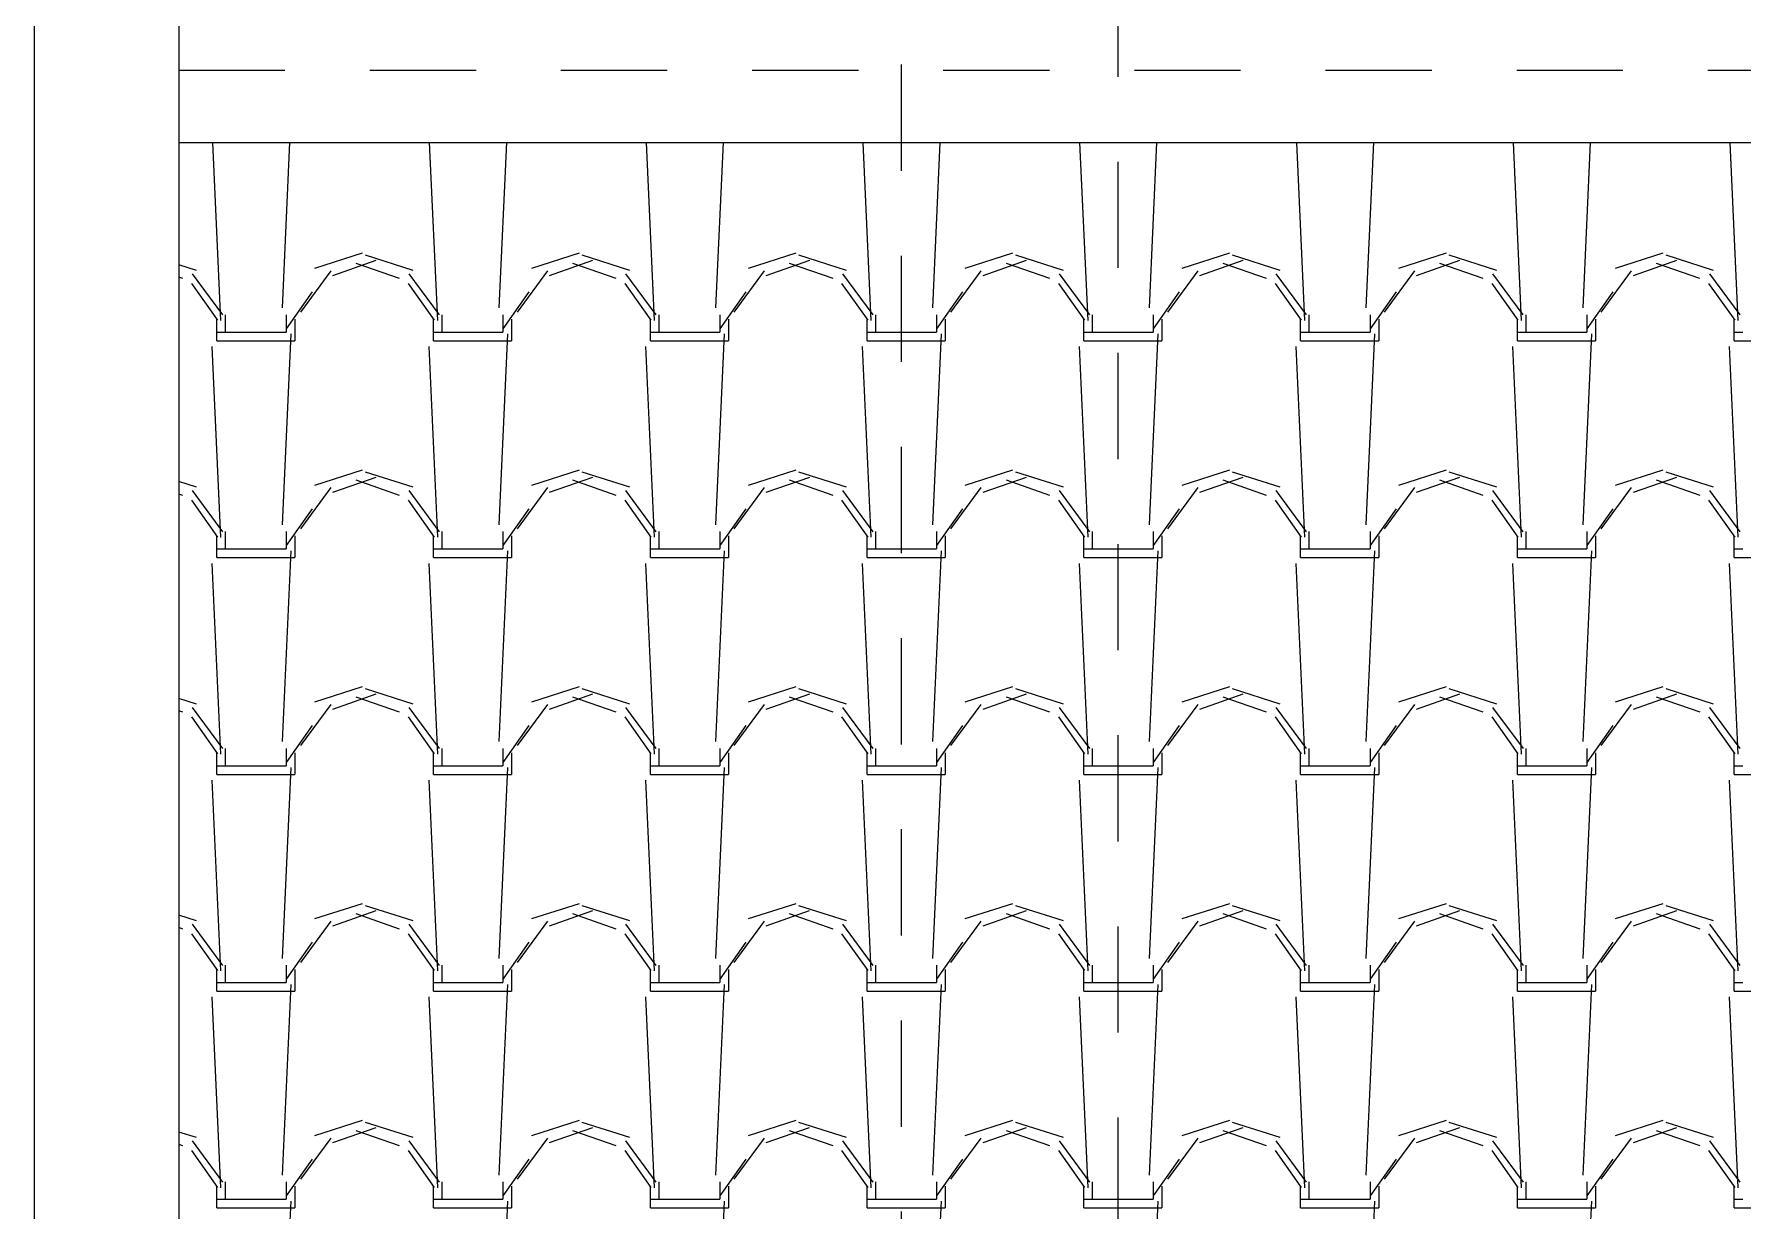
# Model space of a CAD drawing. Header units: millimetres. Extents: x 3923 to 4007, y 744 to 863.
# Drawn here: x 3930.972 to 3932.983, y 840.886 to 842.271 of the extents above; entities that cross this region are included whole.
import ezdxf

# ---------------------------------------------------------------- set-up
doc = ezdxf.new("R2010")
doc.units = ezdxf.units.MM
doc.linetypes.add('HIDDEN2', pattern=[0.1875, 0.125, -0.0625])
doc.layers.add('-HIDRO', color=8, linetype='Continuous')

msp = doc.modelspace()

# ---------------------------------------------------------------- linework, layer by layer
at = {"layer": '-HIDRO'}
for p, q in [((3930.9722, 855.7515), (3930.9722, 834.9143)), ((3931.1423, 854.5608), (3931.1423, 835.0844)), ((3931.1423, 842.1435), (3938.3715, 842.1435))]:
    msp.add_line(p, q, dxfattribs=at)
at = {"layer": '-HIDRO', "linetype": 'HIDDEN2'}
for p, q in [((3931.9928, 853.7103), (3931.9928, 835.9349)), ((3932.2479, 846.396), (3932.2479, 836.19)), ((3931.1423, 842.2286), (3938.3715, 842.2286))]:
    msp.add_line(p, q, dxfattribs=at)
at = {"layer": '-HIDRO', "linetype": 'Continuous'}
for p, q in [((3931.1921, 841.9341), (3931.1826, 842.1435)), ((3931.2644, 841.9489), (3931.2732, 842.1435)), ((3931.4472, 841.9341), (3931.4377, 842.1435)), ((3931.5195, 841.9489), (3931.5284, 842.1435)), ((3931.7024, 841.9341), (3931.6929, 842.1435)), ((3931.7747, 841.9489), (3931.7835, 842.1435)), ((3931.9575, 841.9341), (3931.948, 842.1435)), ((3932.0298, 841.9489), (3932.0387, 842.1435)), ((3932.2127, 841.9341), (3932.2032, 842.1435)), ((3932.285, 841.9489), (3932.2938, 842.1435)), ((3932.4678, 841.9341), (3932.4583, 842.1435)), ((3932.5401, 841.9489), (3932.549, 842.1435)), ((3932.723, 841.9341), (3932.7135, 842.1435)), ((3932.7953, 841.9489), (3932.8041, 842.1435)), ((3932.9781, 841.9341), (3932.9686, 842.1435)), ((3931.3584, 842.0132), (3931.3023, 841.9953)), ((3931.3744, 842.0046), (3931.3233, 841.9868)), ((3931.4182, 841.993), (3931.3621, 842.0109)), ((3931.6135, 842.0132), (3931.5574, 841.9953)), ((3931.6295, 842.0046), (3931.5785, 841.9868)), ((3931.6734, 841.993), (3931.6172, 842.0109)), ((3931.8687, 842.0132), (3931.8126, 841.9953)), ((3931.8847, 842.0046), (3931.8336, 841.9868)), ((3931.9285, 841.993), (3931.8724, 842.0109)), ((3932.1238, 842.0132), (3932.0677, 841.9953)), ((3932.1398, 842.0046), (3932.0888, 841.9868)), ((3932.1837, 841.993), (3932.1275, 842.0109)), ((3932.379, 842.0132), (3932.3229, 841.9953)), ((3932.395, 842.0046), (3932.3439, 841.9868)), ((3932.4388, 841.993), (3932.3827, 842.0109)), ((3932.6341, 842.0132), (3932.578, 841.9953)), ((3932.6501, 842.0046), (3932.5991, 841.9868)), ((3932.694, 841.993), (3932.6378, 842.0109)), ((3932.8893, 842.0132), (3932.8332, 841.9953)), ((3932.9053, 842.0046), (3932.8542, 841.9868)), ((3932.9491, 841.993), (3932.893, 842.0109)), ((3931.1631, 841.993), (3931.1423, 841.9996)), ((3931.147, 841.9834), (3931.1423, 841.985)), ((3931.1942, 841.9407), (3931.1584, 841.9891)), ((3931.3212, 841.9925), (3931.2855, 841.9441)), ((3931.4022, 841.9834), (3931.3511, 842.0012)), ((3931.4493, 841.9407), (3931.4136, 841.9891)), ((3931.5764, 841.9925), (3931.5406, 841.9441)), ((3931.6573, 841.9834), (3931.6063, 842.0012)), ((3931.7045, 841.9407), (3931.6687, 841.9891)), ((3931.8315, 841.9925), (3931.7958, 841.9441)), ((3931.9125, 841.9834), (3931.8614, 842.0012)), ((3931.9596, 841.9407), (3931.9239, 841.9891)), ((3932.0866, 841.9925), (3932.0509, 841.9441)), ((3932.1676, 841.9834), (3932.1166, 842.0012)), ((3932.2148, 841.9407), (3932.179, 841.9891)), ((3932.3418, 841.9925), (3932.3061, 841.9441)), ((3932.4227, 841.9834), (3932.3717, 842.0012)), ((3932.4699, 841.9407), (3932.4342, 841.9891)), ((3932.5969, 841.9925), (3932.5612, 841.9441)), ((3932.6779, 841.9834), (3932.6269, 842.0012)), ((3932.725, 841.9407), (3932.6893, 841.9891)), ((3932.8521, 841.9925), (3932.8164, 841.9441)), ((3932.933, 841.9834), (3932.882, 842.0012)), ((3932.9802, 841.9407), (3932.9445, 841.9891)), ((3931.1882, 841.9344), (3931.1576, 841.9778)), ((3931.2995, 841.9677), (3931.2688, 841.9244)), ((3931.4434, 841.9344), (3931.4127, 841.9778)), ((3931.5546, 841.9677), (3931.524, 841.9244)), ((3931.6985, 841.9344), (3931.6679, 841.9778)), ((3931.8098, 841.9677), (3931.7791, 841.9244)), ((3931.9537, 841.9344), (3931.923, 841.9778)), ((3932.0649, 841.9677), (3932.0343, 841.9244)), ((3932.2088, 841.9344), (3932.1782, 841.9778)), ((3932.3201, 841.9677), (3932.2894, 841.9244)), ((3932.464, 841.9344), (3932.4333, 841.9778)), ((3932.5752, 841.9677), (3932.5446, 841.9244)), ((3932.7191, 841.9344), (3932.6885, 841.9778)), ((3932.8304, 841.9677), (3932.7998, 841.9244)), ((3932.9743, 841.9344), (3932.9436, 841.9778)), ((3931.1872, 841.9103), (3931.1872, 841.9358)), ((3931.1974, 841.9205), (3931.1974, 841.9409)), ((3931.2688, 841.9409), (3931.2688, 841.9205)), ((3931.279, 841.9358), (3931.279, 841.9103)), ((3931.4423, 841.9103), (3931.4423, 841.9358)), ((3931.4525, 841.9205), (3931.4525, 841.9409)), ((3931.524, 841.9409), (3931.524, 841.9205)), ((3931.5342, 841.9358), (3931.5342, 841.9103)), ((3931.6975, 841.9103), (3931.6975, 841.9358)), ((3931.7077, 841.9205), (3931.7077, 841.9409)), ((3931.7791, 841.9409), (3931.7791, 841.9205)), ((3931.7893, 841.9358), (3931.7893, 841.9103)), ((3931.9526, 841.9103), (3931.9526, 841.9358)), ((3931.9628, 841.9205), (3931.9628, 841.9409)), ((3932.0343, 841.9409), (3932.0343, 841.9205)), ((3932.0445, 841.9358), (3932.0445, 841.9103)), ((3932.2078, 841.9103), (3932.2078, 841.9358)), ((3932.218, 841.9205), (3932.218, 841.9409)), ((3932.2894, 841.9409), (3932.2894, 841.9205)), ((3932.2996, 841.9358), (3932.2996, 841.9103)), ((3932.4629, 841.9103), (3932.4629, 841.9358)), ((3932.4731, 841.9205), (3932.4731, 841.9409)), ((3932.5446, 841.9409), (3932.5446, 841.9205)), ((3932.5548, 841.9358), (3932.5548, 841.9103)), ((3932.7181, 841.9103), (3932.7181, 841.9358)), ((3932.7283, 841.9205), (3932.7283, 841.9409)), ((3932.7997, 841.9409), (3932.7997, 841.9205)), ((3932.8099, 841.9358), (3932.8099, 841.9103)), ((3932.9732, 841.9103), (3932.9732, 841.9358)), ((3931.1921, 841.6789), (3931.1819, 841.9035)), ((3931.1872, 841.9205), (3931.1974, 841.9205)), ((3931.1872, 841.9103), (3931.1974, 841.9103)), ((3931.1974, 841.9205), (3931.2688, 841.9205)), ((3931.1974, 841.9103), (3931.279, 841.9103)), ((3931.2644, 841.6937), (3931.2746, 841.9183)), ((3931.4472, 841.679), (3931.437, 841.9035)), ((3931.4423, 841.9205), (3931.4525, 841.9205)), ((3931.4423, 841.9103), (3931.4525, 841.9103)), ((3931.4525, 841.9205), (3931.524, 841.9205)), ((3931.4525, 841.9103), (3931.5342, 841.9103)), ((3931.5195, 841.6937), (3931.5297, 841.9183)), ((3931.7024, 841.679), (3931.6922, 841.9035)), ((3931.6975, 841.9205), (3931.7077, 841.9205)), ((3931.6975, 841.9103), (3931.7077, 841.9103)), ((3931.7077, 841.9205), (3931.7791, 841.9205)), ((3931.7077, 841.9103), (3931.7893, 841.9103)), ((3931.7747, 841.6937), (3931.7849, 841.9183)), ((3931.9575, 841.679), (3931.9473, 841.9035)), ((3931.9526, 841.9205), (3931.9628, 841.9205)), ((3931.9526, 841.9103), (3931.9628, 841.9103)), ((3931.9628, 841.9205), (3932.0343, 841.9205)), ((3931.9628, 841.9103), (3932.0445, 841.9103)), ((3932.0298, 841.6937), (3932.04, 841.9183)), ((3932.2127, 841.679), (3932.2025, 841.9035)), ((3932.2078, 841.9205), (3932.218, 841.9205)), ((3932.2078, 841.9103), (3932.218, 841.9103)), ((3932.218, 841.9205), (3932.2894, 841.9205)), ((3932.218, 841.9103), (3932.2996, 841.9103)), ((3932.285, 841.6937), (3932.2952, 841.9183)), ((3932.4678, 841.679), (3932.4576, 841.9035)), ((3932.4629, 841.9205), (3932.4731, 841.9205)), ((3932.4629, 841.9103), (3932.4731, 841.9103)), ((3932.4731, 841.9205), (3932.5446, 841.9205)), ((3932.4731, 841.9103), (3932.5548, 841.9103)), ((3932.5401, 841.6937), (3932.5503, 841.9183)), ((3932.723, 841.679), (3932.7128, 841.9035)), ((3932.7181, 841.9205), (3932.7283, 841.9205)), ((3932.7181, 841.9103), (3932.7283, 841.9103)), ((3932.7283, 841.9205), (3932.7997, 841.9205)), ((3932.7283, 841.9103), (3932.8099, 841.9103)), ((3932.7953, 841.6937), (3932.8055, 841.9183)), ((3932.9781, 841.679), (3932.9679, 841.9035)), ((3932.9732, 841.9205), (3932.9834, 841.9205)), ((3932.9732, 841.9103), (3932.9834, 841.9103)), ((3932.9834, 841.9103), (3933.0651, 841.9103)), ((3931.1631, 841.7379), (3931.1423, 841.7445)), ((3931.3584, 841.758), (3931.3023, 841.7401)), ((3931.3744, 841.7495), (3931.3233, 841.7316)), ((3931.4022, 841.7282), (3931.3511, 841.7461)), ((3931.4182, 841.7379), (3931.3621, 841.7557)), ((3931.6135, 841.758), (3931.5574, 841.7401)), ((3931.6295, 841.7495), (3931.5785, 841.7316)), ((3931.6573, 841.7282), (3931.6063, 841.7461)), ((3931.6734, 841.7379), (3931.6172, 841.7557)), ((3931.8687, 841.758), (3931.8126, 841.7401)), ((3931.8847, 841.7495), (3931.8336, 841.7316)), ((3931.9125, 841.7282), (3931.8614, 841.7461)), ((3931.9285, 841.7379), (3931.8724, 841.7557)), ((3932.1238, 841.758), (3932.0677, 841.7401)), ((3932.1398, 841.7495), (3932.0888, 841.7316)), ((3932.1676, 841.7282), (3932.1166, 841.7461)), ((3932.1837, 841.7379), (3932.1275, 841.7557)), ((3932.379, 841.758), (3932.3229, 841.7401)), ((3932.395, 841.7495), (3932.3439, 841.7316)), ((3932.4228, 841.7282), (3932.3717, 841.7461)), ((3932.4388, 841.7379), (3932.3827, 841.7557)), ((3932.6341, 841.758), (3932.578, 841.7401)), ((3932.6501, 841.7495), (3932.5991, 841.7316)), ((3932.6779, 841.7282), (3932.6269, 841.7461)), ((3932.694, 841.7379), (3932.6378, 841.7557)), ((3932.8893, 841.758), (3932.8332, 841.7401)), ((3932.9052, 841.7495), (3932.8542, 841.7316)), ((3932.9331, 841.7282), (3932.882, 841.7461)), ((3932.9491, 841.7379), (3932.893, 841.7557)), ((3931.147, 841.7282), (3931.1423, 841.7299)), ((3931.1882, 841.6793), (3931.1576, 841.7226)), ((3931.1942, 841.6855), (3931.1584, 841.734)), ((3931.3212, 841.7374), (3931.2855, 841.6889)), ((3931.4434, 841.6793), (3931.4127, 841.7226)), ((3931.4493, 841.6855), (3931.4136, 841.734)), ((3931.5763, 841.7374), (3931.5406, 841.6889)), ((3931.6985, 841.6793), (3931.6679, 841.7226)), ((3931.7045, 841.6855), (3931.6687, 841.734)), ((3931.8315, 841.7374), (3931.7958, 841.6889)), ((3931.9537, 841.6792), (3931.923, 841.7226)), ((3931.9596, 841.6855), (3931.9239, 841.734)), ((3932.0866, 841.7374), (3932.0509, 841.6889)), ((3932.2088, 841.6792), (3932.1782, 841.7226)), ((3932.2148, 841.6855), (3932.179, 841.734)), ((3932.3418, 841.7374), (3932.3061, 841.6889)), ((3932.464, 841.6792), (3932.4333, 841.7226)), ((3932.4699, 841.6855), (3932.4342, 841.734)), ((3932.5969, 841.7374), (3932.5612, 841.6889)), ((3932.7191, 841.6792), (3932.6885, 841.7226)), ((3932.725, 841.6855), (3932.6893, 841.734)), ((3932.8521, 841.7374), (3932.8164, 841.6889)), ((3932.9743, 841.6792), (3932.9436, 841.7226)), ((3932.9802, 841.6855), (3932.9445, 841.734)), ((3931.2995, 841.7126), (3931.2688, 841.6692)), ((3931.5546, 841.7126), (3931.524, 841.6692)), ((3931.8098, 841.7126), (3931.7791, 841.6692)), ((3932.0649, 841.7126), (3932.0343, 841.6692)), ((3932.3201, 841.7126), (3932.2894, 841.6692)), ((3932.5752, 841.7126), (3932.5446, 841.6692)), ((3932.8304, 841.7126), (3932.7998, 841.6692)), ((3931.1974, 841.6653), (3931.1974, 841.6858)), ((3931.2688, 841.6858), (3931.2688, 841.6653)), ((3931.4525, 841.6653), (3931.4525, 841.6858)), ((3931.524, 841.6858), (3931.524, 841.6653)), ((3931.7077, 841.6653), (3931.7077, 841.6858)), ((3931.7791, 841.6858), (3931.7791, 841.6653)), ((3931.9628, 841.6653), (3931.9628, 841.6858)), ((3932.0343, 841.6858), (3932.0343, 841.6653)), ((3932.218, 841.6653), (3932.218, 841.6858)), ((3932.2894, 841.6858), (3932.2894, 841.6653)), ((3932.4731, 841.6653), (3932.4731, 841.6858)), ((3932.5446, 841.6858), (3932.5446, 841.6653)), ((3932.7283, 841.6653), (3932.7283, 841.6858)), ((3932.7997, 841.6858), (3932.7997, 841.6653)), ((3931.1872, 841.6551), (3931.1872, 841.6807)), ((3931.1872, 841.6653), (3931.1974, 841.6653)), ((3931.1974, 841.6653), (3931.2688, 841.6653)), ((3931.2644, 841.4386), (3931.2746, 841.6631)), ((3931.279, 841.6807), (3931.279, 841.6551)), ((3931.4423, 841.6551), (3931.4423, 841.6807)), ((3931.4423, 841.6653), (3931.4525, 841.6653)), ((3931.4525, 841.6653), (3931.524, 841.6653)), ((3931.5195, 841.4386), (3931.5297, 841.6631)), ((3931.5342, 841.6807), (3931.5342, 841.6551)), ((3931.6975, 841.6551), (3931.6975, 841.6807)), ((3931.6975, 841.6653), (3931.7077, 841.6653)), ((3931.7077, 841.6653), (3931.7791, 841.6653)), ((3931.7747, 841.4386), (3931.7849, 841.6631)), ((3931.7893, 841.6807), (3931.7893, 841.6551)), ((3931.9526, 841.6551), (3931.9526, 841.6807)), ((3931.9526, 841.6653), (3931.9628, 841.6653)), ((3931.9628, 841.6653), (3932.0343, 841.6653)), ((3932.0298, 841.4386), (3932.04, 841.6631)), ((3932.0445, 841.6807), (3932.0445, 841.6551)), ((3932.2078, 841.6551), (3932.2078, 841.6807)), ((3932.2078, 841.6653), (3932.218, 841.6653)), ((3932.218, 841.6653), (3932.2894, 841.6653)), ((3932.285, 841.4386), (3932.2952, 841.6631)), ((3932.2996, 841.6807), (3932.2996, 841.6551)), ((3932.4629, 841.6551), (3932.4629, 841.6807)), ((3932.4629, 841.6653), (3932.4731, 841.6653)), ((3932.4731, 841.6653), (3932.5446, 841.6653)), ((3932.5401, 841.4386), (3932.5503, 841.6631)), ((3932.5548, 841.6807), (3932.5548, 841.6551)), ((3932.7181, 841.6551), (3932.7181, 841.6807)), ((3932.7181, 841.6653), (3932.7283, 841.6653)), ((3932.7283, 841.6653), (3932.7997, 841.6653)), ((3932.7953, 841.4386), (3932.8055, 841.6631)), ((3932.8099, 841.6807), (3932.8099, 841.6551)), ((3932.9732, 841.6551), (3932.9732, 841.6807)), ((3932.9732, 841.6653), (3932.9834, 841.6653)), ((3931.1921, 841.4238), (3931.1819, 841.6483)), ((3931.1872, 841.6551), (3931.1974, 841.6551)), ((3931.1974, 841.6551), (3931.279, 841.6551)), ((3931.4472, 841.4238), (3931.437, 841.6483)), ((3931.4423, 841.6551), (3931.4525, 841.6551)), ((3931.4525, 841.6551), (3931.5342, 841.6551)), ((3931.7024, 841.4238), (3931.6922, 841.6483)), ((3931.6975, 841.6551), (3931.7077, 841.6551)), ((3931.7077, 841.6551), (3931.7893, 841.6551)), ((3931.9575, 841.4238), (3931.9473, 841.6483)), ((3931.9526, 841.6551), (3931.9628, 841.6551)), ((3931.9628, 841.6551), (3932.0445, 841.6551)), ((3932.2127, 841.4238), (3932.2025, 841.6483)), ((3932.2078, 841.6551), (3932.218, 841.6551)), ((3932.218, 841.6551), (3932.2996, 841.6551)), ((3932.4678, 841.4238), (3932.4576, 841.6483)), ((3932.4629, 841.6551), (3932.4731, 841.6551)), ((3932.4731, 841.6551), (3932.5548, 841.6551)), ((3932.723, 841.4238), (3932.7128, 841.6483)), ((3932.7181, 841.6551), (3932.7283, 841.6551)), ((3932.7283, 841.6551), (3932.8099, 841.6551)), ((3932.9781, 841.4238), (3932.9679, 841.6483)), ((3932.9732, 841.6551), (3932.9834, 841.6551)), ((3932.9834, 841.6551), (3933.0651, 841.6551)), ((3931.3584, 841.5029), (3931.3023, 841.485)), ((3931.4182, 841.4827), (3931.3621, 841.5006)), ((3931.6135, 841.5029), (3931.5574, 841.485)), ((3931.6734, 841.4827), (3931.6172, 841.5006)), ((3931.8687, 841.5029), (3931.8126, 841.485)), ((3931.9285, 841.4827), (3931.8724, 841.5006)), ((3932.1238, 841.5029), (3932.0677, 841.485)), ((3932.1837, 841.4827), (3932.1275, 841.5006)), ((3932.379, 841.5029), (3932.3229, 841.485)), ((3932.4388, 841.4827), (3932.3827, 841.5006)), ((3932.6341, 841.5029), (3932.578, 841.485)), ((3932.694, 841.4827), (3932.6378, 841.5006)), ((3932.8893, 841.5029), (3932.8332, 841.485)), ((3932.9491, 841.4827), (3932.893, 841.5006)), ((3931.1631, 841.4827), (3931.1423, 841.4893)), ((3931.3212, 841.4822), (3931.2855, 841.4338)), ((3931.3744, 841.4943), (3931.3233, 841.4765)), ((3931.4022, 841.4731), (3931.3511, 841.4909)), ((3931.5763, 841.4822), (3931.5406, 841.4338)), ((3931.6295, 841.4943), (3931.5785, 841.4765)), ((3931.6573, 841.4731), (3931.6063, 841.4909)), ((3931.8315, 841.4822), (3931.7958, 841.4338)), ((3931.8847, 841.4943), (3931.8336, 841.4765)), ((3931.9125, 841.4731), (3931.8614, 841.4909)), ((3932.0866, 841.4822), (3932.0509, 841.4338)), ((3932.1398, 841.4943), (3932.0888, 841.4765)), ((3932.1676, 841.4731), (3932.1166, 841.4909)), ((3932.3418, 841.4822), (3932.3061, 841.4338)), ((3932.3949, 841.4943), (3932.3439, 841.4765)), ((3932.4228, 841.4731), (3932.3717, 841.4909)), ((3932.5969, 841.4822), (3932.5612, 841.4338)), ((3932.6501, 841.4943), (3932.5991, 841.4765)), ((3932.6779, 841.4731), (3932.6269, 841.4909)), ((3932.8521, 841.4822), (3932.8164, 841.4338)), ((3932.9052, 841.4943), (3932.8542, 841.4765)), ((3932.9331, 841.4731), (3932.882, 841.4909)), ((3931.147, 841.4731), (3931.1423, 841.4747)), ((3931.1882, 841.4241), (3931.1576, 841.4675)), ((3931.1942, 841.4304), (3931.1584, 841.4788)), ((3931.4434, 841.4241), (3931.4127, 841.4675)), ((3931.4493, 841.4304), (3931.4136, 841.4788)), ((3931.6985, 841.4241), (3931.6679, 841.4675)), ((3931.7045, 841.4304), (3931.6687, 841.4788)), ((3931.9537, 841.4241), (3931.923, 841.4675)), ((3931.9596, 841.4304), (3931.9239, 841.4788)), ((3932.2088, 841.4241), (3932.1782, 841.4675)), ((3932.2148, 841.4304), (3932.179, 841.4788)), ((3932.464, 841.4241), (3932.4333, 841.4675)), ((3932.4699, 841.4304), (3932.4342, 841.4788)), ((3932.7191, 841.4241), (3932.6885, 841.4675)), ((3932.7251, 841.4304), (3932.6893, 841.4788)), ((3932.9743, 841.4241), (3932.9436, 841.4675)), ((3932.9802, 841.4304), (3932.9445, 841.4788)), ((3931.2995, 841.4574), (3931.2688, 841.4141)), ((3931.5546, 841.4574), (3931.524, 841.4141)), ((3931.8098, 841.4574), (3931.7791, 841.4141)), ((3932.0649, 841.4574), (3932.0343, 841.4141)), ((3932.3201, 841.4574), (3932.2894, 841.4141)), ((3932.5752, 841.4574), (3932.5446, 841.4141)), ((3932.8304, 841.4574), (3932.7998, 841.4141)), ((3931.1872, 841.4), (3931.1872, 841.4255)), ((3931.1974, 841.4102), (3931.1974, 841.4306)), ((3931.2688, 841.4306), (3931.2688, 841.4102)), ((3931.279, 841.4255), (3931.279, 841.4)), ((3931.4423, 841.4), (3931.4423, 841.4255)), ((3931.4525, 841.4102), (3931.4525, 841.4306)), ((3931.524, 841.4306), (3931.524, 841.4102)), ((3931.5342, 841.4255), (3931.5342, 841.4)), ((3931.6975, 841.4), (3931.6975, 841.4255)), ((3931.7077, 841.4102), (3931.7077, 841.4306)), ((3931.7791, 841.4306), (3931.7791, 841.4102)), ((3931.7893, 841.4255), (3931.7893, 841.4)), ((3931.9526, 841.4), (3931.9526, 841.4255)), ((3931.9628, 841.4102), (3931.9628, 841.4306)), ((3932.0343, 841.4306), (3932.0343, 841.4102)), ((3932.0445, 841.4255), (3932.0445, 841.4)), ((3932.2078, 841.4), (3932.2078, 841.4255)), ((3932.218, 841.4102), (3932.218, 841.4306)), ((3932.2894, 841.4306), (3932.2894, 841.4102)), ((3932.2996, 841.4255), (3932.2996, 841.4)), ((3932.4629, 841.4), (3932.4629, 841.4255)), ((3932.4731, 841.4102), (3932.4731, 841.4306)), ((3932.5446, 841.4306), (3932.5446, 841.4102)), ((3932.5548, 841.4255), (3932.5548, 841.4)), ((3932.7181, 841.4), (3932.7181, 841.4255)), ((3932.7283, 841.4102), (3932.7283, 841.4306)), ((3932.7997, 841.4306), (3932.7997, 841.4102)), ((3932.8099, 841.4255), (3932.8099, 841.4)), ((3932.9732, 841.4), (3932.9732, 841.4255)), ((3931.1872, 841.4102), (3931.1974, 841.4102)), ((3931.1872, 841.4), (3931.1974, 841.4)), ((3931.1974, 841.4102), (3931.2688, 841.4102)), ((3931.1974, 841.4), (3931.279, 841.4)), ((3931.2644, 841.1834), (3931.2746, 841.408)), ((3931.4423, 841.4102), (3931.4525, 841.4102)), ((3931.4423, 841.4), (3931.4525, 841.4)), ((3931.4525, 841.4102), (3931.524, 841.4102)), ((3931.4525, 841.4), (3931.5342, 841.4)), ((3931.5195, 841.1834), (3931.5297, 841.408)), ((3931.6975, 841.4102), (3931.7077, 841.4102)), ((3931.6975, 841.4), (3931.7077, 841.4)), ((3931.7077, 841.4102), (3931.7791, 841.4102)), ((3931.7077, 841.4), (3931.7893, 841.4)), ((3931.7747, 841.1834), (3931.7849, 841.408)), ((3931.9526, 841.4102), (3931.9628, 841.4102)), ((3931.9526, 841.4), (3931.9628, 841.4)), ((3931.9628, 841.4102), (3932.0343, 841.4102)), ((3931.9628, 841.4), (3932.0445, 841.4)), ((3932.0298, 841.1834), (3932.04, 841.408)), ((3932.2078, 841.4102), (3932.218, 841.4102)), ((3932.2078, 841.4), (3932.218, 841.4)), ((3932.218, 841.4102), (3932.2894, 841.4102)), ((3932.218, 841.4), (3932.2996, 841.4)), ((3932.285, 841.1834), (3932.2952, 841.408)), ((3932.4629, 841.4102), (3932.4731, 841.4102)), ((3932.4629, 841.4), (3932.4731, 841.4)), ((3932.4731, 841.4102), (3932.5446, 841.4102)), ((3932.4731, 841.4), (3932.5548, 841.4)), ((3932.5401, 841.1834), (3932.5503, 841.408)), ((3932.7181, 841.4102), (3932.7283, 841.4102)), ((3932.7181, 841.4), (3932.7283, 841.4)), ((3932.7283, 841.4102), (3932.7997, 841.4102)), ((3932.7283, 841.4), (3932.8099, 841.4)), ((3932.7953, 841.1834), (3932.8055, 841.408)), ((3932.9732, 841.4102), (3932.9834, 841.4102)), ((3932.9732, 841.4), (3932.9834, 841.4)), ((3932.9834, 841.4), (3933.0651, 841.4)), ((3931.1921, 841.1686), (3931.1819, 841.3932)), ((3931.4472, 841.1687), (3931.437, 841.3932)), ((3931.7024, 841.1687), (3931.6922, 841.3932)), ((3931.9575, 841.1687), (3931.9473, 841.3932)), ((3932.2127, 841.1687), (3932.2025, 841.3932)), ((3932.4678, 841.1687), (3932.4576, 841.3932)), ((3932.723, 841.1687), (3932.7128, 841.3932)), ((3932.9781, 841.1687), (3932.9679, 841.3932)), ((3931.3584, 841.2477), (3931.3023, 841.2298)), ((3931.3743, 841.2392), (3931.3233, 841.2213)), ((3931.4182, 841.2276), (3931.3621, 841.2454)), ((3931.6135, 841.2477), (3931.5574, 841.2298)), ((3931.6295, 841.2392), (3931.5785, 841.2213)), ((3931.6734, 841.2276), (3931.6172, 841.2454)), ((3931.8687, 841.2477), (3931.8126, 841.2298)), ((3931.8846, 841.2392), (3931.8336, 841.2213)), ((3931.9285, 841.2276), (3931.8724, 841.2454)), ((3932.1238, 841.2477), (3932.0677, 841.2298)), ((3932.1398, 841.2392), (3932.0888, 841.2213)), ((3932.1837, 841.2276), (3932.1275, 841.2454)), ((3932.379, 841.2477), (3932.3229, 841.2298)), ((3932.3949, 841.2392), (3932.3439, 841.2213)), ((3932.4388, 841.2276), (3932.3827, 841.2454)), ((3932.6341, 841.2477), (3932.578, 841.2298)), ((3932.6501, 841.2392), (3932.5991, 841.2213)), ((3932.694, 841.2276), (3932.6378, 841.2454)), ((3932.8893, 841.2477), (3932.8332, 841.2298)), ((3932.9052, 841.2392), (3932.8542, 841.2213)), ((3932.9491, 841.2276), (3932.893, 841.2454)), ((3931.1631, 841.2276), (3931.1423, 841.2342)), ((3931.147, 841.2179), (3931.1423, 841.2196)), ((3931.1942, 841.1752), (3931.1584, 841.2237)), ((3931.3212, 841.2271), (3931.2855, 841.1786)), ((3931.4022, 841.2179), (3931.3511, 841.2358)), ((3931.4493, 841.1752), (3931.4136, 841.2237)), ((3931.5763, 841.2271), (3931.5406, 841.1786)), ((3931.6573, 841.2179), (3931.6063, 841.2358)), ((3931.7045, 841.1752), (3931.6687, 841.2237)), ((3931.8315, 841.2271), (3931.7958, 841.1786)), ((3931.9125, 841.2179), (3931.8614, 841.2358)), ((3931.9596, 841.1752), (3931.9239, 841.2237)), ((3932.0866, 841.2271), (3932.0509, 841.1786)), ((3932.1676, 841.2179), (3932.1166, 841.2358)), ((3932.2148, 841.1752), (3932.179, 841.2237)), ((3932.3418, 841.2271), (3932.3061, 841.1786)), ((3932.4228, 841.2179), (3932.3717, 841.2358)), ((3932.4699, 841.1752), (3932.4342, 841.2237)), ((3932.5969, 841.2271), (3932.5612, 841.1786)), ((3932.6779, 841.2179), (3932.6269, 841.2358)), ((3932.7251, 841.1752), (3932.6893, 841.2237)), ((3932.8521, 841.2271), (3932.8164, 841.1786)), ((3932.9331, 841.2179), (3932.882, 841.2358)), ((3932.9802, 841.1752), (3932.9445, 841.2237)), ((3931.1882, 841.169), (3931.1576, 841.2123)), ((3931.2995, 841.2023), (3931.2688, 841.1589)), ((3931.4434, 841.169), (3931.4127, 841.2123)), ((3931.5546, 841.2023), (3931.524, 841.1589)), ((3931.6985, 841.169), (3931.6679, 841.2123)), ((3931.8098, 841.2023), (3931.7791, 841.1589)), ((3931.9537, 841.169), (3931.923, 841.2123)), ((3932.0649, 841.2023), (3932.0343, 841.1589)), ((3932.2088, 841.169), (3932.1782, 841.2123)), ((3932.3201, 841.2023), (3932.2895, 841.1589)), ((3932.464, 841.1689), (3932.4333, 841.2123)), ((3932.5752, 841.2023), (3932.5446, 841.1589)), ((3932.7191, 841.1689), (3932.6885, 841.2123)), ((3932.8304, 841.2023), (3932.7998, 841.1589)), ((3932.9743, 841.1689), (3932.9436, 841.2123)), ((3931.1872, 841.1448), (3931.1872, 841.1704)), ((3931.1974, 841.155), (3931.1974, 841.1755)), ((3931.2688, 841.1755), (3931.2688, 841.155)), ((3931.279, 841.1704), (3931.279, 841.1448)), ((3931.4423, 841.1448), (3931.4423, 841.1704)), ((3931.4525, 841.155), (3931.4525, 841.1755)), ((3931.524, 841.1755), (3931.524, 841.155)), ((3931.5342, 841.1704), (3931.5342, 841.1448)), ((3931.6975, 841.1448), (3931.6975, 841.1704)), ((3931.7077, 841.155), (3931.7077, 841.1755)), ((3931.7791, 841.1755), (3931.7791, 841.155)), ((3931.7893, 841.1704), (3931.7893, 841.1448)), ((3931.9526, 841.1448), (3931.9526, 841.1704)), ((3931.9628, 841.155), (3931.9628, 841.1755)), ((3932.0343, 841.1755), (3932.0343, 841.155)), ((3932.0445, 841.1704), (3932.0445, 841.1448)), ((3932.2078, 841.1448), (3932.2078, 841.1704)), ((3932.218, 841.155), (3932.218, 841.1755)), ((3932.2894, 841.1755), (3932.2894, 841.155)), ((3932.2996, 841.1704), (3932.2996, 841.1448)), ((3932.4629, 841.1448), (3932.4629, 841.1704)), ((3932.4731, 841.155), (3932.4731, 841.1755)), ((3932.5446, 841.1755), (3932.5446, 841.155)), ((3932.5548, 841.1704), (3932.5548, 841.1448)), ((3932.7181, 841.1448), (3932.7181, 841.1704)), ((3932.7283, 841.155), (3932.7283, 841.1755)), ((3932.7997, 841.1755), (3932.7997, 841.155)), ((3932.8099, 841.1704), (3932.8099, 841.1448)), ((3932.9732, 841.1448), (3932.9732, 841.1704)), ((3931.1921, 840.9135), (3931.1819, 841.138)), ((3931.1872, 841.155), (3931.1974, 841.155)), ((3931.1872, 841.1448), (3931.1974, 841.1448)), ((3931.1974, 841.155), (3931.2688, 841.155)), ((3931.1974, 841.1448), (3931.279, 841.1448)), ((3931.2644, 840.9283), (3931.2746, 841.1528)), ((3931.4472, 840.9135), (3931.437, 841.138)), ((3931.4423, 841.155), (3931.4525, 841.155)), ((3931.4423, 841.1448), (3931.4525, 841.1448)), ((3931.4525, 841.155), (3931.524, 841.155)), ((3931.4525, 841.1448), (3931.5342, 841.1448)), ((3931.5195, 840.9283), (3931.5297, 841.1528)), ((3931.7024, 840.9135), (3931.6922, 841.138)), ((3931.6975, 841.155), (3931.7077, 841.155)), ((3931.6975, 841.1448), (3931.7077, 841.1448)), ((3931.7077, 841.155), (3931.7791, 841.155)), ((3931.7077, 841.1448), (3931.7893, 841.1448)), ((3931.7747, 840.9283), (3931.7849, 841.1528)), ((3931.9575, 840.9135), (3931.9473, 841.138)), ((3931.9526, 841.155), (3931.9628, 841.155)), ((3931.9526, 841.1448), (3931.9628, 841.1448)), ((3931.9628, 841.155), (3932.0343, 841.155)), ((3931.9628, 841.1448), (3932.0445, 841.1448)), ((3932.0298, 840.9283), (3932.04, 841.1528)), ((3932.2127, 840.9135), (3932.2025, 841.138)), ((3932.2078, 841.155), (3932.218, 841.155)), ((3932.2078, 841.1448), (3932.218, 841.1448)), ((3932.218, 841.155), (3932.2894, 841.155)), ((3932.218, 841.1448), (3932.2996, 841.1448)), ((3932.285, 840.9283), (3932.2952, 841.1528)), ((3932.4678, 840.9135), (3932.4576, 841.138)), ((3932.4629, 841.155), (3932.4731, 841.155)), ((3932.4629, 841.1448), (3932.4731, 841.1448)), ((3932.4731, 841.155), (3932.5446, 841.155)), ((3932.4731, 841.1448), (3932.5548, 841.1448)), ((3932.5401, 840.9283), (3932.5503, 841.1528)), ((3932.723, 840.9135), (3932.7128, 841.138)), ((3932.7181, 841.155), (3932.7283, 841.155)), ((3932.7181, 841.1448), (3932.7283, 841.1448)), ((3932.7283, 841.155), (3932.7997, 841.155)), ((3932.7283, 841.1448), (3932.8099, 841.1448)), ((3932.7953, 840.9283), (3932.8055, 841.1528)), ((3932.9781, 840.9135), (3932.9679, 841.138)), ((3932.9732, 841.155), (3932.9834, 841.155)), ((3932.9732, 841.1448), (3932.9834, 841.1448)), ((3932.9834, 841.1448), (3933.0651, 841.1448)), ((3931.1631, 840.9724), (3931.1423, 840.979)), ((3931.3584, 840.9925), (3931.3023, 840.9747)), ((3931.3743, 840.984), (3931.3233, 840.9662)), ((3931.4022, 840.9628), (3931.3511, 840.9806)), ((3931.4182, 840.9724), (3931.3621, 840.9903)), ((3931.6135, 840.9925), (3931.5574, 840.9747)), ((3931.6295, 840.984), (3931.5785, 840.9662)), ((3931.6573, 840.9628), (3931.6063, 840.9806)), ((3931.6734, 840.9724), (3931.6172, 840.9903)), ((3931.8687, 840.9925), (3931.8126, 840.9747)), ((3931.8846, 840.984), (3931.8336, 840.9662)), ((3931.9125, 840.9628), (3931.8614, 840.9806)), ((3931.9285, 840.9724), (3931.8724, 840.9903)), ((3932.1238, 840.9925), (3932.0677, 840.9747)), ((3932.1398, 840.984), (3932.0888, 840.9662)), ((3932.1676, 840.9628), (3932.1166, 840.9806)), ((3932.1837, 840.9724), (3932.1275, 840.9903)), ((3932.379, 840.9925), (3932.3229, 840.9747)), ((3932.3949, 840.984), (3932.3439, 840.9662)), ((3932.4228, 840.9628), (3932.3717, 840.9806)), ((3932.4388, 840.9724), (3932.3827, 840.9903)), ((3932.6341, 840.9925), (3932.578, 840.9747)), ((3932.6501, 840.984), (3932.5991, 840.9662)), ((3932.6779, 840.9628), (3932.6269, 840.9806)), ((3932.694, 840.9724), (3932.6378, 840.9903)), ((3932.8893, 840.9925), (3932.8332, 840.9747)), ((3932.9052, 840.984), (3932.8542, 840.9662)), ((3932.9331, 840.9628), (3932.882, 840.9806)), ((3932.9491, 840.9724), (3932.893, 840.9903)), ((3931.147, 840.9628), (3931.1423, 840.9644)), ((3931.1882, 840.9138), (3931.1576, 840.9572)), ((3931.1942, 840.9201), (3931.1584, 840.9685)), ((3931.3212, 840.9719), (3931.2855, 840.9235)), ((3931.4433, 840.9138), (3931.4127, 840.9572)), ((3931.4493, 840.9201), (3931.4136, 840.9685)), ((3931.5763, 840.9719), (3931.5406, 840.9235)), ((3931.6985, 840.9138), (3931.6679, 840.9572)), ((3931.7045, 840.9201), (3931.6687, 840.9685)), ((3931.8315, 840.9719), (3931.7958, 840.9235)), ((3931.9537, 840.9138), (3931.923, 840.9572)), ((3931.9596, 840.9201), (3931.9239, 840.9685)), ((3932.0866, 840.9719), (3932.0509, 840.9235)), ((3932.2088, 840.9138), (3932.1782, 840.9572)), ((3932.2148, 840.9201), (3932.179, 840.9685)), ((3932.3418, 840.9719), (3932.3061, 840.9235)), ((3932.464, 840.9138), (3932.4333, 840.9572)), ((3932.4699, 840.9201), (3932.4342, 840.9685)), ((3932.5969, 840.9719), (3932.5612, 840.9235)), ((3932.7191, 840.9138), (3932.6885, 840.9572)), ((3932.7251, 840.9201), (3932.6893, 840.9685)), ((3932.8521, 840.9719), (3932.8164, 840.9235)), ((3932.9743, 840.9138), (3932.9436, 840.9572)), ((3932.9802, 840.9201), (3932.9445, 840.9685)), ((3931.2995, 840.9471), (3931.2688, 840.9038)), ((3931.5546, 840.9471), (3931.524, 840.9038)), ((3931.8098, 840.9471), (3931.7791, 840.9038)), ((3932.0649, 840.9471), (3932.0343, 840.9038)), ((3932.3201, 840.9471), (3932.2895, 840.9038)), ((3932.5752, 840.9471), (3932.5446, 840.9038)), ((3932.8304, 840.9471), (3932.7998, 840.9038)), ((3931.1974, 840.8999), (3931.1974, 840.9203)), ((3931.2688, 840.9203), (3931.2688, 840.8999)), ((3931.4525, 840.8999), (3931.4525, 840.9203)), ((3931.524, 840.9203), (3931.524, 840.8999)), ((3931.7077, 840.8999), (3931.7077, 840.9203)), ((3931.7791, 840.9203), (3931.7791, 840.8999)), ((3931.9628, 840.8999), (3931.9628, 840.9203)), ((3932.0343, 840.9203), (3932.0343, 840.8999)), ((3932.218, 840.8999), (3932.218, 840.9203)), ((3932.2894, 840.9203), (3932.2894, 840.8999)), ((3932.4731, 840.8999), (3932.4731, 840.9203)), ((3932.5446, 840.9203), (3932.5446, 840.8999)), ((3932.7283, 840.8999), (3932.7283, 840.9203)), ((3932.7997, 840.9203), (3932.7997, 840.8999)), ((3931.1872, 840.8897), (3931.1872, 840.9152)), ((3931.1872, 840.8999), (3931.1974, 840.8999)), ((3931.1974, 840.8999), (3931.2688, 840.8999)), ((3931.2644, 840.6731), (3931.2746, 840.8977)), ((3931.279, 840.9152), (3931.279, 840.8897)), ((3931.4423, 840.8897), (3931.4423, 840.9152)), ((3931.4423, 840.8999), (3931.4525, 840.8999)), ((3931.4525, 840.8999), (3931.524, 840.8999)), ((3931.5195, 840.6731), (3931.5297, 840.8977)), ((3931.5342, 840.9152), (3931.5342, 840.8897)), ((3931.6975, 840.8897), (3931.6975, 840.9152)), ((3931.6975, 840.8999), (3931.7077, 840.8999)), ((3931.7077, 840.8999), (3931.7791, 840.8999)), ((3931.7747, 840.6731), (3931.7849, 840.8977)), ((3931.7893, 840.9152), (3931.7893, 840.8897)), ((3931.9526, 840.8897), (3931.9526, 840.9152)), ((3931.9526, 840.8999), (3931.9628, 840.8999)), ((3931.9628, 840.8999), (3932.0343, 840.8999)), ((3932.0298, 840.6731), (3932.04, 840.8977)), ((3932.0445, 840.9152), (3932.0445, 840.8897)), ((3932.2078, 840.8897), (3932.2078, 840.9152)), ((3932.2078, 840.8999), (3932.218, 840.8999)), ((3932.218, 840.8999), (3932.2894, 840.8999)), ((3932.285, 840.6731), (3932.2952, 840.8977)), ((3932.2996, 840.9152), (3932.2996, 840.8897)), ((3932.4629, 840.8897), (3932.4629, 840.9152)), ((3932.4629, 840.8999), (3932.4731, 840.8999)), ((3932.4731, 840.8999), (3932.5446, 840.8999)), ((3932.5401, 840.6731), (3932.5503, 840.8977)), ((3932.5548, 840.9152), (3932.5548, 840.8897)), ((3932.7181, 840.8897), (3932.7181, 840.9152)), ((3932.7181, 840.8999), (3932.7283, 840.8999)), ((3932.7283, 840.8999), (3932.7997, 840.8999)), ((3932.7953, 840.6731), (3932.8055, 840.8977)), ((3932.8099, 840.9152), (3932.8099, 840.8897)), ((3932.9732, 840.8897), (3932.9732, 840.9152)), ((3932.9732, 840.8999), (3932.9834, 840.8999)), ((3931.1872, 840.8897), (3931.1974, 840.8897)), ((3931.1974, 840.8897), (3931.279, 840.8897)), ((3931.4423, 840.8897), (3931.4525, 840.8897)), ((3931.4525, 840.8897), (3931.5342, 840.8897)), ((3931.6975, 840.8897), (3931.7077, 840.8897)), ((3931.7077, 840.8897), (3931.7893, 840.8897)), ((3931.9526, 840.8897), (3931.9628, 840.8897)), ((3931.9628, 840.8897), (3932.0445, 840.8897)), ((3932.2078, 840.8897), (3932.218, 840.8897)), ((3932.218, 840.8897), (3932.2996, 840.8897)), ((3932.4629, 840.8897), (3932.4731, 840.8897)), ((3932.4731, 840.8897), (3932.5548, 840.8897)), ((3932.7181, 840.8897), (3932.7283, 840.8897)), ((3932.7283, 840.8897), (3932.8099, 840.8897)), ((3932.9732, 840.8897), (3932.9834, 840.8897)), ((3932.9834, 840.8897), (3933.0651, 840.8897))]:
    msp.add_line(p, q, dxfattribs=at)

doc.saveas('drawing.dxf')
